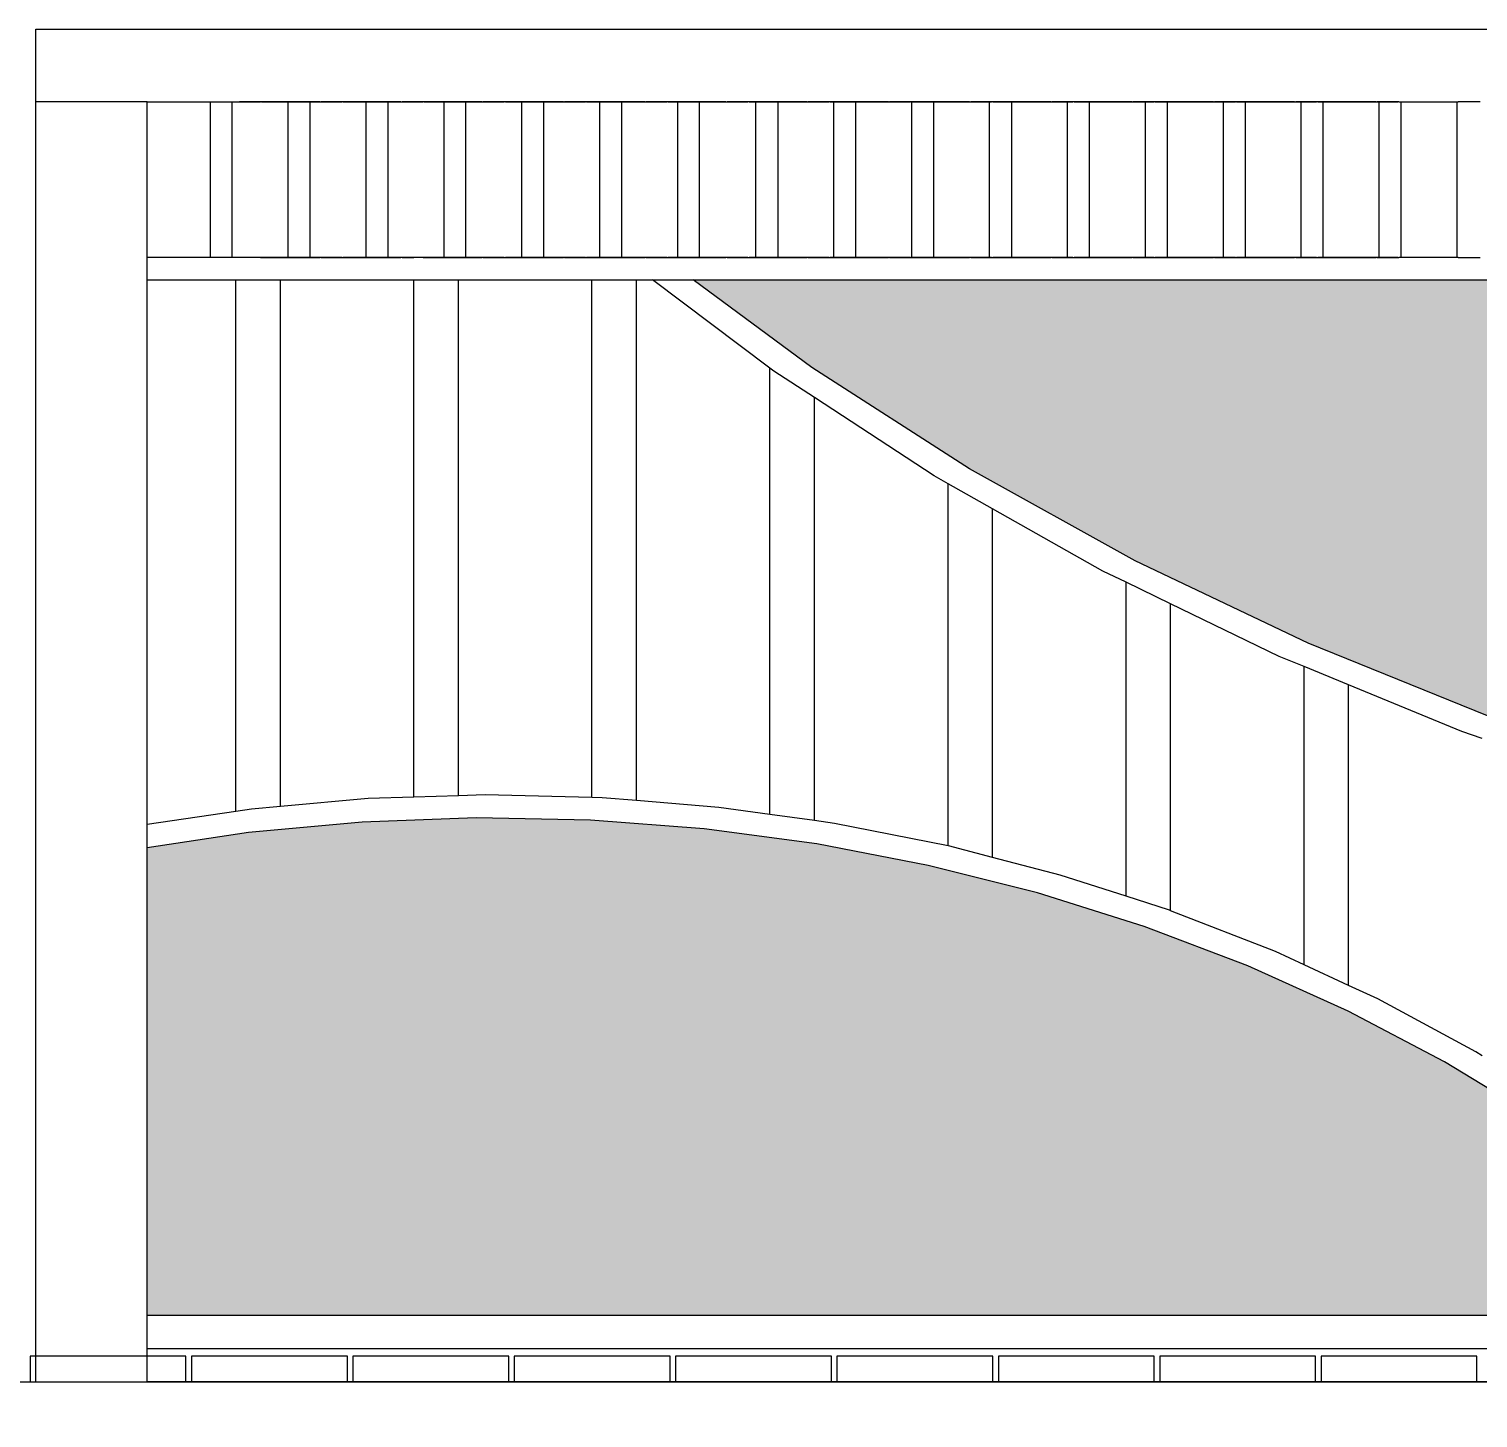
# Model space of a CAD drawing. Extents: x 396092 to 455492, y 17293 to 132793.
# Drawn here: x 428825 to 430128, y 59858 to 61106 of the extents above; entities that cross this region are included whole.
import ezdxf

# ---------------------------------------------------------------- set-up
doc = ezdxf.new("R2010")
doc.units = 0
doc.header["$LTSCALE"] = 1000
doc.header["$MEASUREMENT"] = 0
for name, color, linetype in [('MU', 34, 'Continuous'), ('W-FLOAT_BOWL浮筒', 253, 'Continuous'), ('W-STEEL_FRAME钢架', 3, 'Continuous'), ('W-WOOD_FLOOR木地板', 30, 'Continuous')]:
    doc.layers.add(name, color=color, linetype=linetype)

# ---------------------------------------------------------------- blocks, each defined once
blk = doc.blocks.new('*U4')
at = {"layer": 'W-WOOD_FLOOR木地板'}
blk.add_lwpolyline([(-70, -11.5), (70, -11.5), (70, 11.5), (-70, 11.5)], close=True, dxfattribs=at)

msp = doc.modelspace()

# ---------------------------------------------------------------- hatches: boundary and pattern name
h = msp.add_hatch()
h.set_pattern_fill('HEX', color=8, scale=20)
h.set_pattern_definition([(0, (119873.977, 11692.743), (0, 32.99556), [19.05, -38.1]), (120, (119873.977, 11692.743), (-28.574993, -16.49778), [19.05, -38.1]), (60, (119893.027, 11692.743), (-28.574993, 16.49778), [19.05, -38.1])])
h.paths.add_polyline_path([(412171.5, 60207.3), (412071.2, 60260.5), (411976.6, 60302.8), (411878.6, 60339.4), (411777.6, 60369.9), (411674.3, 60394.4), (411593.9, 60408.4), (411512.6, 60417.8), (411430.6, 60422.5), (411348.5, 60422.6), (411266.6, 60418), (411185.2, 60408.8), (411104.8, 60395), (411025.7, 60376.6), (410944.2, 60352.3), (410865.2, 60323), (410789.1, 60288.7), (410716.4, 60249.8), (410527.2, 60130.7), (410400.4, 60062.6), (410267.7, 60002.6), (410130, 59951), (412161.7, 59951), (412171.5, 59951)])
h.paths.add_polyline_path([(414307.4, 60795), (414371.4, 60846.2), (414409.3, 60881), (412438.4, 60881), (412474.8, 60847.5), (412537.1, 60797.4), (412603.3, 60750.8), (412673, 60707.9), (412746, 60668.9), (412822, 60634), (412900.6, 60603.2), (412981.5, 60576.9), (413064.3, 60555), (413148.7, 60537.7), (413234.3, 60525), (413322.9, 60516.8), (413411.9, 60513.7), (413501, 60515.5), (413589.8, 60522.3), (413677.8, 60534.1), (413764.6, 60550.7), (413849.8, 60572.1), (413933.2, 60598.3), (414014.1, 60629.1), (414092.4, 60664.3), (414167.6, 60703.8), (414239.4, 60747.5)], flags=17)
h.paths.add_polyline_path([(414148.7, 60532), (414261.4, 60578.2), (414369.8, 60630.8), (414473.4, 60689.8), (414571.7, 60754.7), (414664, 60825.2), (414727.4, 60881), (414442.4, 60881), (414402.9, 60843.6), (414337.6, 60789.8), (414267.9, 60739.9), (414194.3, 60694), (414117.1, 60652.4), (414036.5, 60615.3), (413953.1, 60582.9), (413867.2, 60555.2), (413779.1, 60532.6), (413689.4, 60514.9), (413598.5, 60502.4), (413506.7, 60495.1), (413414.5, 60493), (413322.3, 60496.2), (413230.7, 60504.5), (413141.6, 60517.8), (413053.8, 60536), (412967.7, 60559), (412883.7, 60586.8), (412802.1, 60619.2), (412723.4, 60656.1), (412647.9, 60697.3), (412575.8, 60742.5), (412507.7, 60791.7), (412443.7, 60844.6), (412405.3, 60881), (412391.5, 60881), (412391.5, 60750.6), (412520.1, 60659.2), (412609.1, 60607.3), (412702.5, 60560.8), (412799.6, 60519.9), (412900, 60485), (413003.2, 60456), (413108.6, 60433.3), (413215.8, 60416.8), (413324.1, 60406.8), (413432.9, 60403.2), (413541.9, 60406), (413667, 60416.8), (413790.8, 60434.8), (413912.8, 60460.2), (414032.3, 60492.6)])
h.paths.add_polyline_path([(412542.5, 60022.1), (412465, 60088.5), (412391.5, 60142.7), (412391.5, 59951), (412613.7, 59951)])
h.paths.add_polyline_path([(414991.5, 60397.1), (414842.5, 60365.8), (414706.1, 60328.5), (414573.2, 60283.5), (414444.4, 60230.9), (414320.3, 60171.1), (414201.6, 60104.3), (414088.8, 60030.8), (413982.5, 59951), (414981.7, 59951), (414991.5, 59951)])
h.paths.add_polyline_path([(415731.5, 60338.6), (415686.3, 60354.8), (415613.8, 60376.1), (415539.8, 60393.4), (415464.6, 60406.7), (415388.5, 60415.8), (415311.8, 60420.8), (415234.9, 60421.6), (415158.1, 60418.3), (415091.5, 60411.7), (415091.5, 59951), (415731.5, 59951)])
h.paths.add_polyline_path([(416175, 60055.5), (416125.3, 60104), (416071.8, 60149.7), (416014.9, 60192.4), (415954.6, 60231.9), (415891.5, 60267.9), (415891.5, 59951), (416262.3, 59951), (416220.7, 60004.4)])
h.paths.add_polyline_path([(417691.5, 60881), (417681.7, 60881), (416132.7, 60881), (416175.4, 60840.7), (416244.1, 60784.3), (416317.5, 60732), (416395.1, 60684.1), (416476.5, 60640.7), (416561.4, 60602.1), (416649.4, 60568.5), (416739.9, 60540.1), (416832.7, 60516.9), (416927.2, 60499.1), (417022.9, 60486.8), (417119.4, 60480.1), (417216.3, 60478.9), (417313.1, 60483.3), (417407.2, 60492.9), (417500.3, 60507.9), (417591.9, 60528.1), (417691.5, 60556.1)])
h.paths.add_polyline_path([(416504.5, 60603.6), (416424.3, 60643.2), (416347.3, 60687), (416274.1, 60734.9), (416204.8, 60786.6), (416139.9, 60842.1), (416100, 60881), (415891.5, 60881), (415891.5, 60862.8), (415944.2, 60813.7), (416045.5, 60732.6), (416154, 60658), (416268.9, 60590.4), (416389.7, 60530.1), (416508.7, 60480.2), (416631.6, 60437.4), (416758, 60402), (416887.1, 60374), (417018.2, 60353.8), (417150.8, 60341.3), (417284.1, 60336.7), (417417.5, 60339.9), (417550.2, 60351), (417691.5, 60371.2), (417691.5, 60534), (417592.4, 60506.6), (417501.3, 60486.9), (417408.8, 60472.2), (417315.3, 60462.7), (417222.1, 60458.3), (417128.6, 60459), (417035.5, 60464.9), (416943, 60475.7), (416851.6, 60491.6), (416761.6, 60512.5), (416673.6, 60538.2), (416587.7, 60568.6)])
h.paths.add_polyline_path([(419067.5, 60178.4), (418980.9, 60224), (418890.8, 60264.6), (418797.6, 60300.1), (418701.7, 60330.3), (418603.5, 60355), (418503.5, 60374.2), (418402.1, 60387.7), (418299.9, 60395.5), (418197.3, 60397.6), (418094.7, 60393.9), (417992.7, 60384.4), (417901.5, 60370.7), (417901.5, 59951), (419370.5, 59951), (419302, 60014.1), (419228.4, 60073.2), (419150.1, 60128.1)])
h.paths.add_polyline_path([(419566.4, 60607.5), (419483.3, 60646), (419403.5, 60689), (419327.2, 60736.2), (419254.8, 60787.4), (419186.7, 60842.4), (419144.8, 60881), (418392.3, 60881), (418499, 60802.2), (418640.7, 60711.3), (418789.6, 60628.6), (418945, 60554.5), (419106.2, 60489.3), (419272.4, 60433.4), (419442.8, 60387), (419616.7, 60350.4), (419793.1, 60323.6), (419971.4, 60306.9), (420150.7, 60300.2), (420265, 60302.4), (420378.8, 60311), (420501.5, 60327.2), (420501.5, 60491.9), (420397.4, 60479.5), (420302.4, 60473.4), (420207.1, 60472.5), (420112, 60476.7), (420017.4, 60486), (419923.7, 60500.4), (419831.4, 60519.9), (419740.8, 60544.3), (419652.3, 60573.5)])
h.paths.add_polyline_path([(420501.5, 60881), (420491.7, 60881), (419178.4, 60881), (419223.1, 60841.1), (419295.1, 60785.3), (419371.6, 60733.7), (419452.3, 60686.6), (419536.7, 60644.2), (419624.4, 60606.7), (419715.1, 60574.4), (419808.2, 60547.2), (419903.4, 60525.5), (420000.2, 60509.2), (420098.1, 60498.5), (420196.7, 60493.3), (420295.5, 60493.9), (420394, 60500), (420501.5, 60512.9)])
h.paths.add_polyline_path([(421207.6, 60851.4), (421234.9, 60881), (420601.5, 60881), (420601.5, 60532), (420651.2, 60543.5), (420722.7, 60563.5), (420792.5, 60587.4), (420860.2, 60615), (420925.5, 60646.2), (420988.2, 60680.9), (421048, 60718.9), (421104.7, 60760.2), (421158, 60804.4)])
h.paths.add_polyline_path([(421323.4, 60675.8), (421408.5, 60746.2), (421487.3, 60821.3), (421541.4, 60881), (421265.9, 60881), (421236.9, 60848.6), (421185.8, 60798.9), (421130.8, 60752.2), (421072.1, 60708.6), (421010, 60668.4), (420944.7, 60631.8), (420876.6, 60598.9), (420806, 60569.8), (420733.2, 60544.7), (420658.5, 60523.7), (420601.5, 60510.7), (420601.5, 60346.9), (420707.2, 60372.8), (420819.9, 60407.8), (420929.3, 60449.2), (421034.9, 60497), (421136.1, 60550.9), (421232.4, 60610.6)])
h.paths.add_polyline_path([(423201.5, 60207.3), (423101.2, 60260.5), (423006.6, 60302.8), (422908.6, 60339.4), (422807.6, 60369.9), (422704.3, 60394.4), (422623.9, 60408.4), (422542.6, 60417.8), (422460.6, 60422.5), (422378.5, 60422.6), (422296.6, 60418), (422215.2, 60408.8), (422134.8, 60395), (422055.7, 60376.6), (421974.2, 60352.3), (421895.2, 60323), (421819.1, 60288.7), (421746.4, 60249.8), (421557.2, 60130.7), (421430.4, 60062.6), (421297.7, 60002.6), (421160, 59951), (423191.7, 59951), (423201.5, 59951)])
h.paths.add_polyline_path([(423753.4, 60656.1), (423677.9, 60697.3), (423605.8, 60742.5), (423537.7, 60791.7), (423473.7, 60844.6), (423435.3, 60881), (423421.5, 60881), (423421.5, 60750.6), (423550.1, 60659.2), (423639.1, 60607.3), (423732.5, 60560.8), (423829.6, 60519.9), (423930, 60485), (424033.2, 60456), (424138.6, 60433.3), (424245.8, 60416.8), (424354.1, 60406.8), (424462.9, 60403.2), (424571.9, 60406), (424697, 60416.8), (424820.8, 60434.8), (424942.8, 60460.2), (425062.3, 60492.6), (425178.7, 60532), (425291.4, 60578.2), (425399.8, 60630.8), (425503.4, 60689.8), (425601.7, 60754.7), (425694, 60825.2), (425757.4, 60881), (425472.4, 60881), (425432.9, 60843.6), (425367.6, 60789.8), (425297.9, 60739.9), (425224.3, 60694), (425147.1, 60652.4), (425066.5, 60615.3), (424983.1, 60582.9), (424897.2, 60555.2), (424809.1, 60532.6), (424719.4, 60514.9), (424628.5, 60502.4), (424536.7, 60495.1), (424444.5, 60493), (424352.3, 60496.2), (424260.7, 60504.5), (424171.6, 60517.8), (424083.8, 60536), (423997.7, 60559), (423913.7, 60586.8), (423832.1, 60619.2)])
h.paths.add_polyline_path([(425337.4, 60795), (425401.4, 60846.2), (425439.3, 60881), (423468.4, 60881), (423504.8, 60847.5), (423567.1, 60797.4), (423633.3, 60750.8), (423703, 60707.9), (423776, 60668.9), (423852, 60634), (423930.6, 60603.2), (424011.5, 60576.9), (424094.3, 60555), (424178.7, 60537.7), (424264.3, 60525), (424352.9, 60516.8), (424441.9, 60513.7), (424531, 60515.5), (424619.8, 60522.3), (424707.8, 60534.1), (424794.6, 60550.7), (424879.8, 60572.1), (424963.2, 60598.3), (425044.1, 60629.1), (425122.4, 60664.3), (425197.6, 60703.8), (425269.4, 60747.5)], flags=17)
h.paths.add_polyline_path([(423572.5, 60022.1), (423495, 60088.5), (423421.5, 60142.7), (423421.5, 59951), (423643.7, 59951)])
h.paths.add_polyline_path([(426021.5, 60397.1), (425872.5, 60365.8), (425736.1, 60328.5), (425603.2, 60283.5), (425474.4, 60230.9), (425350.3, 60171.1), (425231.6, 60104.3), (425118.8, 60030.8), (425012.5, 59951), (426011.7, 59951), (426021.5, 59951)])
h.paths.add_polyline_path([(427044.9, 60192.4), (426984.6, 60231.9), (426921.4, 60268), (426855.4, 60300.6), (426786.9, 60329.6), (426716.3, 60354.8), (426643.8, 60376.1), (426569.8, 60393.4), (426494.6, 60406.7), (426418.5, 60415.8), (426341.8, 60420.8), (426264.9, 60421.6), (426188.1, 60418.3), (426121.5, 60411.7), (426121.5, 59951), (427292.3, 59951), (427250.7, 60004.4), (427205, 60055.5), (427155.3, 60104), (427101.8, 60149.7)])
h.paths.add_polyline_path([(428721.5, 60881), (428711.7, 60881), (427162.7, 60881), (427205.4, 60840.7), (427274.1, 60784.3), (427347.5, 60732), (427425.1, 60684.1), (427506.5, 60640.7), (427591.4, 60602.1), (427679.4, 60568.5), (427769.9, 60540.1), (427862.7, 60516.9), (427957.2, 60499.1), (428052.9, 60486.8), (428149.4, 60480.1), (428246.3, 60478.9), (428343.1, 60483.3), (428437.2, 60492.9), (428530.3, 60507.9), (428621.9, 60528.1), (428721.5, 60556.1)])
h.paths.add_polyline_path([(428721.5, 60534), (428622.4, 60506.6), (428531.3, 60486.9), (428438.8, 60472.2), (428345.3, 60462.7), (428252.1, 60458.3), (428158.6, 60459), (428065.5, 60464.9), (427973, 60475.7), (427881.6, 60491.6), (427791.6, 60512.5), (427703.6, 60538.2), (427617.7, 60568.6), (427534.5, 60603.6), (427454.3, 60643.2), (427377.3, 60687), (427304.1, 60734.9), (427234.8, 60786.6), (427169.9, 60842.1), (427130, 60881), (426902, 60881), (426974.2, 60813.7), (427075.5, 60732.6), (427184, 60658), (427298.9, 60590.4), (427419.7, 60530.1), (427538.7, 60480.2), (427661.6, 60437.4), (427788, 60402), (427917.1, 60374), (428048.2, 60353.8), (428180.8, 60341.3), (428314.1, 60336.7), (428447.5, 60339.9), (428580.2, 60351), (428721.5, 60371.2)])
h.paths.add_polyline_path([(429920.8, 60264.6), (429827.6, 60300.1), (429731.7, 60330.3), (429633.5, 60355), (429533.5, 60374.2), (429432.1, 60387.7), (429329.9, 60395.5), (429227.3, 60397.6), (429124.7, 60393.9), (429022.7, 60384.4), (428931.5, 60370.7), (428931.5, 59951), (430400.5, 59951), (430332, 60014.1), (430258.4, 60073.2), (430180.1, 60128.1), (430097.5, 60178.4), (430010.9, 60224)])
h.paths.add_polyline_path([(430433.5, 60689), (430357.2, 60736.2), (430284.8, 60787.4), (430216.7, 60842.4), (430174.8, 60881), (429422.3, 60881), (429529, 60802.2), (429670.7, 60711.3), (429819.6, 60628.6), (429975, 60554.5), (430136.2, 60489.3), (430302.4, 60433.4), (430472.8, 60387), (430646.7, 60350.4), (430731.5, 60337.5), (430731.5, 60557.3), (430682.3, 60573.5), (430596.4, 60607.5), (430513.3, 60646)])
h.paths.add_polyline_path([(430731.5, 60881), (430208.4, 60881), (430253.1, 60841.1), (430325.1, 60785.3), (430401.6, 60733.7), (430482.3, 60686.6), (430566.7, 60644.2), (430654.4, 60606.7), (430731.5, 60579.2)], flags=16)
h.paths.add_polyline_path([(431531.5, 60881), (431521.7, 60881), (430891.5, 60881), (430891.5, 60535), (430933.4, 60525.5), (431030.2, 60509.2), (431128.1, 60498.5), (431226.7, 60493.3), (431325.5, 60493.9), (431424, 60500), (431531.5, 60512.9)])
h.paths.add_polyline_path([(431531.5, 60491.9), (431427.4, 60479.5), (431332.4, 60473.4), (431237.1, 60472.5), (431142, 60476.7), (431047.4, 60486), (430953.7, 60500.4), (430891.5, 60513.5), (430891.5, 60317.2), (431001.4, 60306.9), (431180.7, 60300.2), (431295, 60302.4), (431408.8, 60311), (431531.5, 60327.2)])
h.paths.add_polyline_path([(432134.7, 60760.2), (432188, 60804.4), (432237.6, 60851.4), (432264.9, 60881), (431631.5, 60881), (431631.5, 60532), (431681.2, 60543.5), (431752.7, 60563.5), (431822.5, 60587.4), (431890.2, 60615), (431955.5, 60646.2), (432018.2, 60680.9), (432078, 60718.9)])

# ---------------------------------------------------------------- linework, layer by layer
at = {"layer": 'MU', "color": 37}
for p, q in [((428831.5, 61106.4), (430731.5, 61106.4)), ((428831.5, 59891), (428831.5, 61106.4)), ((428931.5, 61041), (428831.5, 61041)), ((428931.5, 60901), (428931.5, 61041)), ((428931.5, 61041), (429014.7, 61041)), ((428988.4, 60901), (428988.4, 61041)), ((429008.1, 60901), (429008.1, 61041)), ((429013.7, 61041), (429033.5, 61041)), ((429034.5, 61041), (429014.7, 61041)), ((429086.7, 61041), (429033.5, 61041)), ((429034.5, 61041), (429087.7, 61041)), ((429058.4, 60901), (429058.4, 61041)), ((429078.1, 60901), (429078.1, 61041)), ((429086.7, 61041), (429106.5, 61041)), ((429107.5, 61041), (429087.7, 61041)), ((429159.7, 61041), (429106.5, 61041)), ((429107.5, 61041), (429160.7, 61041)), ((429128.4, 60901), (429128.4, 61041)), ((429148.1, 60901), (429148.1, 61041)), ((429159.7, 61041), (429179.5, 61041)), ((429180.5, 61041), (429160.7, 61041)), ((429232.7, 61041), (429179.5, 61041)), ((429180.5, 61041), (429233.7, 61041)), ((429198.4, 60901), (429198.4, 61041)), ((429218.1, 60901), (429218.1, 61041)), ((429232.7, 61041), (429252.5, 61041)), ((429253.5, 61041), (429233.7, 61041)), ((429305.7, 61041), (429252.5, 61041)), ((429253.5, 61041), (429306.7, 61041)), ((429268.4, 60901), (429268.4, 61041)), ((429288.1, 60901), (429288.1, 61041)), ((429305.7, 61041), (429325.5, 61041)), ((429326.5, 61041), (429306.7, 61041)), ((429378.7, 61041), (429325.5, 61041)), ((429326.5, 61041), (429379.7, 61041)), ((429338.4, 60901), (429338.4, 61041)), ((429358.1, 60901), (429358.1, 61041)), ((429378.7, 61041), (429398.5, 61041)), ((429399.5, 61041), (429379.7, 61041)), ((429451.7, 61041), (429398.5, 61041)), ((429399.5, 61041), (429452.7, 61041)), ((429408.4, 60901), (429408.4, 61041)), ((429428.1, 60901), (429428.1, 61041)), ((429451.7, 61041), (429471.5, 61041)), ((429472.5, 61041), (429452.7, 61041)), ((429524.7, 61041), (429471.5, 61041)), ((429472.5, 61041), (429525.7, 61041)), ((429478.7, 60901), (429478.7, 61041)), ((429498.5, 60901), (429498.5, 61041)), ((429524.7, 61041), (429544.5, 61041)), ((429545.5, 61041), (429525.7, 61041)), ((429597.7, 61041), (429544.5, 61041)), ((429545.5, 61041), (429598.7, 61041)), ((429548.7, 60901), (429548.7, 61041)), ((429568.5, 60901), (429568.5, 61041)), ((429597.7, 61041), (429617.5, 61041)), ((429618.5, 61041), (429598.7, 61041)), ((429670.7, 61041), (429617.5, 61041)), ((429618.5, 61041), (429671.7, 61041)), ((429618.7, 60901), (429618.7, 61041)), ((429638.5, 60901), (429638.5, 61041)), ((429670.7, 61041), (429690.5, 61041)), ((429691.5, 61041), (429671.7, 61041)), ((429688.7, 60901), (429688.7, 61041)), ((429743.7, 61041), (429690.5, 61041)), ((429691.5, 61041), (429744.7, 61041)), ((429708.5, 60901), (429708.5, 61041)), ((429743.7, 61041), (429763.5, 61041)), ((429764.5, 61041), (429744.7, 61041)), ((429758.7, 60901), (429758.7, 61041)), ((429816.7, 61041), (429763.5, 61041)), ((429764.5, 61041), (429817.7, 61041)), ((429778.5, 60901), (429778.5, 61041)), ((429816.7, 61041), (429836.5, 61041)), ((429837.5, 61041), (429817.7, 61041)), ((429828.7, 60901), (429828.7, 61041)), ((429889.7, 61041), (429836.5, 61041)), ((429837.5, 61041), (429890.7, 61041)), ((429848.5, 60901), (429848.5, 61041)), ((429889.7, 61041), (429909.5, 61041)), ((429910.5, 61041), (429890.7, 61041)), ((429898.7, 60901), (429898.7, 61041)), ((429962.7, 61041), (429909.5, 61041)), ((429910.5, 61041), (429963.7, 61041)), ((429918.5, 60901), (429918.5, 61041)), ((429962.7, 61041), (429982.5, 61041)), ((429983.5, 61041), (429963.7, 61041)), ((429968.7, 60901), (429968.7, 61041)), ((430035.7, 61041), (429982.5, 61041)), ((429983.5, 61041), (430036.7, 61041)), ((429988.5, 60901), (429988.5, 61041)), ((430035.7, 61041), (430055.5, 61041)), ((430056.5, 61041), (430036.7, 61041)), ((430038.7, 60901), (430038.7, 61041)), ((430056.5, 61041), (430109.7, 61041)), ((430058.5, 60901), (430058.5, 61041)), ((430108.7, 60901), (430108.7, 61041)), ((430129.5, 61041), (430109.7, 61041)), ((428931.5, 60881), (428931.5, 60901)), ((429011.3, 60901), (428931.5, 60901)), ((429014.7, 60901), (429011.3, 60901)), ((429033.5, 60901), (429013.7, 60901)), ((429034.5, 60901), (429014.7, 60901)), ((429033.5, 60901), (429086.7, 60901)), ((429051.3, 60901), (429034.5, 60901)), ((429087.7, 60901), (429051.3, 60901)), ((429106.5, 60901), (429086.7, 60901)), ((429087.7, 60901), (429107.5, 60901)), ((429106.5, 60901), (429159.7, 60901)), ((429160.7, 60901), (429107.5, 60901)), ((429179.5, 60901), (429159.7, 60901)), ((429160.7, 60901), (429171.3, 60901)), ((429180.5, 60901), (429171.3, 60901)), ((429179.5, 60901), (429232.7, 60901)), ((429211.3, 60901), (429180.5, 60901)), ((429233.7, 60901), (429211.3, 60901)), ((429252.5, 60901), (429232.7, 60901)), ((429233.7, 60901), (429253.5, 60901)), ((429252.5, 60901), (429305.7, 60901)), ((429306.7, 60901), (429253.5, 60901)), ((429325.5, 60901), (429305.7, 60901)), ((429306.7, 60901), (429326.5, 60901)), ((429325.5, 60901), (429378.7, 60901)), ((429331.3, 60901), (429326.5, 60901)), ((429359.2, 60901), (429331.3, 60901)), ((429379.7, 60901), (429359.2, 60901)), ((429398.5, 60901), (429378.7, 60901)), ((429379.7, 60901), (429399.5, 60901)), ((429398.5, 60901), (429451.7, 60901)), ((429452.7, 60901), (429399.5, 60901)), ((429471.5, 60901), (429451.7, 60901)), ((429452.7, 60901), (429472.5, 60901)), ((429471.5, 60901), (429524.7, 60901)), ((429525.7, 60901), (429472.5, 60901)), ((429544.5, 60901), (429524.7, 60901)), ((429525.7, 60901), (429545.5, 60901)), ((429544.5, 60901), (429597.7, 60901)), ((429598.7, 60901), (429545.5, 60901)), ((429617.5, 60901), (429597.7, 60901)), ((429598.7, 60901), (429618.5, 60901)), ((429617.5, 60901), (429670.7, 60901)), ((429671.7, 60901), (429618.5, 60901)), ((429690.5, 60901), (429670.7, 60901)), ((429671.7, 60901), (429691.5, 60901)), ((429690.5, 60901), (429743.7, 60901)), ((429744.7, 60901), (429691.5, 60901)), ((429763.5, 60901), (429743.7, 60901)), ((429744.7, 60901), (429764.5, 60901)), ((429763.5, 60901), (429816.7, 60901)), ((429817.7, 60901), (429764.5, 60901)), ((429836.5, 60901), (429816.7, 60901)), ((429817.7, 60901), (429837.5, 60901)), ((429836.5, 60901), (429889.7, 60901)), ((429890.7, 60901), (429837.5, 60901)), ((429909.5, 60901), (429889.7, 60901)), ((429890.7, 60901), (429910.5, 60901)), ((429909.5, 60901), (429962.7, 60901)), ((429963.7, 60901), (429910.5, 60901)), ((429982.5, 60901), (429962.7, 60901)), ((429963.7, 60901), (429983.5, 60901)), ((429982.5, 60901), (430035.7, 60901)), ((430036.7, 60901), (429983.5, 60901)), ((430055.5, 60901), (430035.7, 60901)), ((430036.7, 60901), (430056.5, 60901)), ((430109.7, 60901), (430056.5, 60901)), ((430109.7, 60901), (430129.5, 60901)), ((428931.5, 60391.8), (428931.5, 60881)), ((428931.5, 60881), (429011.3, 60881)), ((429011.3, 60403.5), (429011.3, 60881)), ((429011.3, 60881), (429051.3, 60881)), ((429051.3, 60407.9), (429051.3, 60881)), ((429051.3, 60881), (429171.3, 60881)), ((429171.3, 60416.2), (429171.3, 60881)), ((429171.3, 60881), (429211.3, 60881)), ((429211.3, 60417.5), (429211.3, 60881)), ((429211.3, 60881), (429331.3, 60881)), ((429331.3, 60415.9), (429331.3, 60881)), ((429331.3, 60881), (429371.3, 60881)), ((429371.3, 60413.2), (429371.3, 60881)), ((429371.3, 60881), (429385.8, 60881)), ((429491.3, 60801.7), (429385.8, 60881)), ((429385.8, 60881), (429422.3, 60881)), ((429529, 60802.2), (429422.3, 60881)), ((429422.3, 60881), (430174.8, 60881)), ((429494.9, 60798.9), (429491.3, 60801.7)), ((429491.3, 60400.7), (429491.3, 60801.7)), ((429531.3, 60775.2), (429494.9, 60798.9)), ((429670.7, 60711.3), (429529, 60802.2)), ((429531.3, 60395.2), (429531.3, 60775.2)), ((429638.9, 60704.9), (429531.3, 60775.2)), ((429651.3, 60697.9), (429638.9, 60704.9)), ((429819.6, 60628.6), (429670.7, 60711.3)), ((429691.3, 60675.4), (429651.3, 60697.9)), ((429651.3, 60372.4), (429651.3, 60697.9)), ((429691.3, 60362.1), (429691.3, 60675.4)), ((429790.4, 60619.4), (429691.3, 60675.4)), ((429975, 60554.5), (429819.6, 60628.6)), ((429811.3, 60609.3), (429790.4, 60619.4)), ((429851.3, 60589.9), (429811.3, 60609.3)), ((429811.3, 60327.2), (429811.3, 60609.3)), ((429851.3, 60314.2), (429851.3, 60589.9)), ((429948.7, 60542.7), (429851.3, 60589.9)), ((430136.2, 60489.3), (429975, 60554.5)), ((429971.3, 60533.5), (429948.7, 60542.7)), ((430011.3, 60517.1), (429971.3, 60533.5)), ((429971.3, 60265.5), (429971.3, 60533.5)), ((430011.3, 60247.1), (430011.3, 60517.1)), ((430113.1, 60475.3), (430011.3, 60517.1)), ((430131.3, 60469.1), (430113.1, 60475.3)), ((429235.4, 60418.3), (429211.3, 60417.5)), ((429331.3, 60415.9), (429235.4, 60418.3)), ((429025.4, 60405.6), (429011.3, 60403.5)), ((429051.3, 60407.9), (429025.4, 60405.6)), ((429130.1, 60414.9), (429051.3, 60407.9)), ((429171.3, 60416.2), (429130.1, 60414.9)), ((429211.3, 60417.5), (429171.3, 60416.2)), ((429340.6, 60415.7), (429331.3, 60415.9)), ((429371.3, 60413.2), (429340.6, 60415.7)), ((429445.4, 60407.1), (429371.3, 60413.2)), ((429491.3, 60400.7), (429445.4, 60407.1)), ((429011.3, 60403.5), (428931.5, 60391.8)), ((429124.7, 60393.9), (429022.7, 60384.4)), ((429227.3, 60397.6), (429124.7, 60393.9)), ((429329.9, 60395.5), (429227.3, 60397.6)), ((429432.1, 60387.7), (429329.9, 60395.5)), ((429531.3, 60395.2), (429491.3, 60400.7)), ((429549.3, 60392.7), (429531.3, 60395.2)), ((429651.3, 60372.4), (429549.3, 60392.7)), ((428931.5, 60370.7), (428931.5, 60391.8)), ((429022.7, 60384.4), (428931.5, 60370.7)), ((429533.5, 60374.2), (429432.1, 60387.7)), ((428931.5, 59951), (428931.5, 60370.7)), ((429633.5, 60355), (429533.5, 60374.2)), ((429651.7, 60372.4), (429651.3, 60372.4)), ((429691.3, 60362.1), (429651.7, 60372.4)), ((429731.7, 60330.3), (429633.5, 60355)), ((429752.2, 60346.3), (429691.3, 60362.1)), ((429811.3, 60327.2), (429752.2, 60346.3)), ((429827.6, 60300.1), (429731.7, 60330.3)), ((429850.3, 60314.6), (429811.3, 60327.2)), ((429851.3, 60314.2), (429850.3, 60314.6)), ((429945.5, 60277.5), (429851.3, 60314.2)), ((429920.8, 60264.6), (429827.6, 60300.1)), ((429971.3, 60265.5), (429945.5, 60277.5)), ((430010.9, 60224), (429920.8, 60264.6)), ((430011.3, 60247.1), (429971.3, 60265.5)), ((430037.4, 60235), (430011.3, 60247.1)), ((430097.5, 60178.4), (430010.9, 60224)), ((430125.6, 60187.4), (430037.4, 60235)), ((430131.3, 60183.9), (430125.6, 60187.4)), ((430180.1, 60128.1), (430097.5, 60178.4)), ((428931.5, 59921), (428931.5, 59951)), ((428931.5, 59951), (430400.5, 59951)), ((428931.5, 59891), (428931.5, 59921)), ((428931.5, 59921), (430731.5, 59921)), ((428831.5, 59891), (428931.5, 59891)), ((431531.5, 59891), (428931.5, 59891))]:
    msp.add_line(p, q, dxfattribs=at)
at = {"layer": 'W-STEEL_FRAME钢架', "elevation": 3000}
msp.add_lwpolyline([(415731.5, 59791), (406061.5, 59791), (406061.5, 59891), (440561.5, 59891), (440561.5, 59791), (438391.5, 59791)], dxfattribs=at)

# ---------------------------------------------------------------- block references
at = {"layer": 'W-FLOAT_BOWL浮筒', "color": 0, "linetype": 'ByBlock', "lineweight": -2, "transparency": 16777216}
for p in [(428896.5, 59902.5, 3000), (429041.5, 59902.5, 3000), (429186.5, 59902.5, 3000), (429331.5, 59902.5, 3000), (429476.5, 59902.5, 3000), (429621.5, 59902.5, 3000), (429766.5, 59902.5, 3000), (429911.5, 59902.5, 3000), (430056.5, 59902.5, 3000)]:
    msp.add_blockref('*U4', p, dxfattribs=at)

doc.saveas('drawing.dxf')
